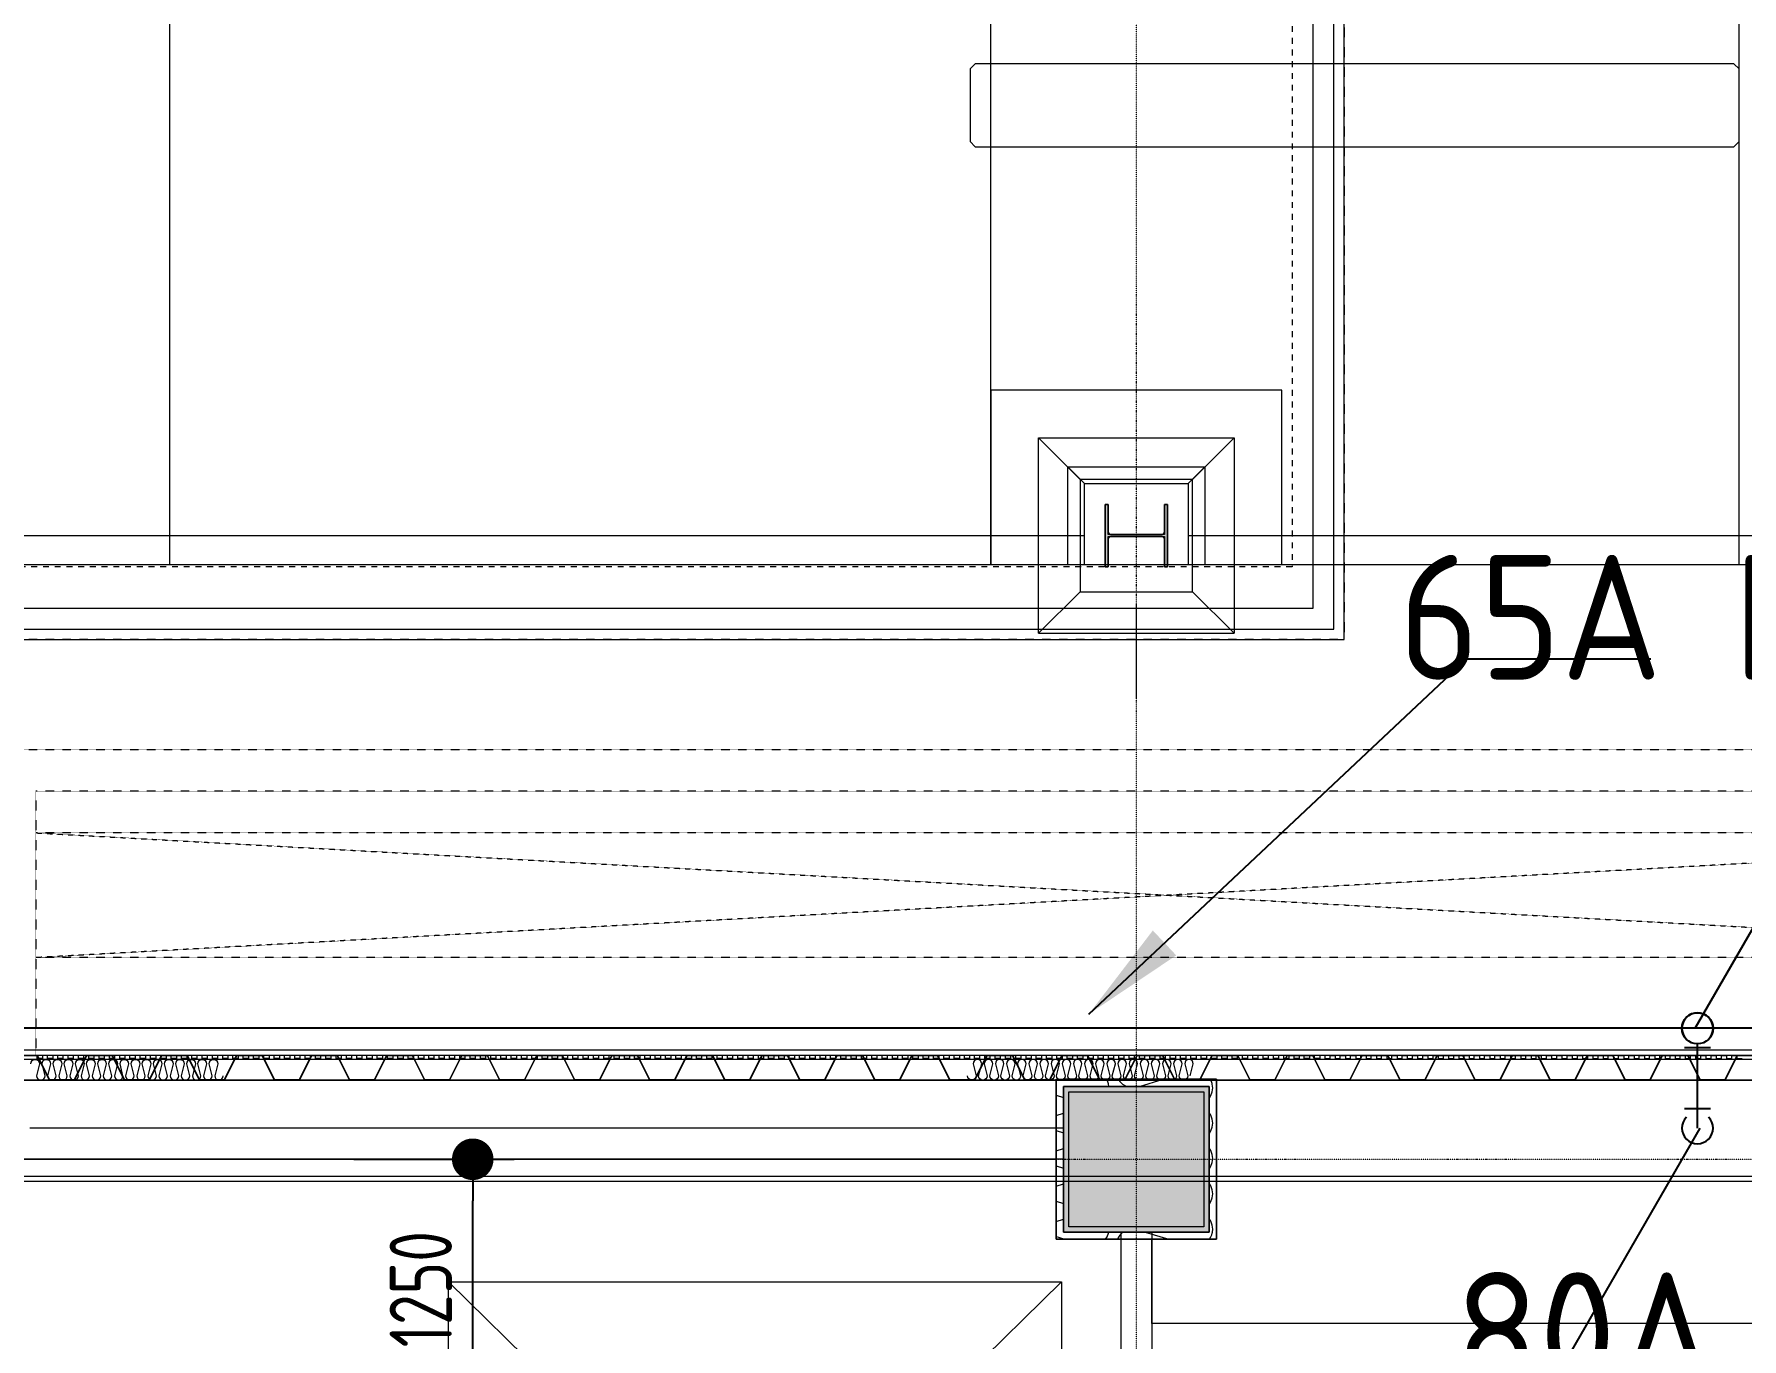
# Model space of a CAD drawing. Extents: x -32000 to 416743, y -254124 to 144214.
# Drawn here: x 247297 to 255514, y 29136 to 35412 of the extents above; entities that cross this region are included whole.
import ezdxf
from ezdxf.enums import TextEntityAlignment as Align

# ---------------------------------------------------------------- set-up
doc = ezdxf.new("R2010")
doc.units = 0
doc.header["$LTSCALE"] = 10
for name, pattern in [('H12PL4$0$JJP_三點線', [0.9, 0.3, -0.15, 0, -0.15, 0, -0.15, 0, -0.15]), ('H12PL4$0$JJP_虛線(退縮線、投影線、地下室範圍、非屬本工程、圖面分區)', [0.45, 0.3, -0.15]), ('H12PL4$0$TAI_虛線', [5.644, 2.822, -2.822]), ('XFM7P40ICA$0$H12PL4$0$DOTK1', [0.01, 0.005, -0.005]), ('XFM7P40ICA$0$H12PL4$0$JJP_三點線', [0.9, 0.3, -0.15, 0, -0.15, 0, -0.15, 0, -0.15]), ('XFM7P40ICA$0$H12PL4$0$JJP_虛線(退縮線、投影線、地下室範圍、非屬本工程、圖面分區)', [0.45, 0.3, -0.15])]:
    doc.linetypes.add(name, pattern=pattern)
for name, color, linetype in [('H12PL4$0$A-OBJE-2D', 252, 'Continuous'), ('H12PL4$0$A-WALL-EX', 252, 'Continuous'), ('H12PL4$0$A-WALL-IN', 252, 'Continuous'), ('H12PL4$0$S-COL', 252, 'Continuous'), ('H12PL4$0$S-GRID', 252, 'Continuous'), ('H12PL4$0$S-SLAB-SHOW', 252, 'Continuous'), ('X-F-L40-E-CT-LV$0$E-CBL-DIM', 250, 'Continuous'), ('X-F2-L40-FH-PIPE$0$F-SK-LINE4', 140, 'Continuous'), ('X-F2-L40-FH-PIPE$0$F-SK-TXT', 250, 'Continuous'), ('XFAC-F-IS-OSA-40-南棟$0$E-IT-DIM', 250, 'Continuous'), ('XFAC-F-IS-OSA-40-南棟$0$IC-PNL-TXT', 250, 'Continuous'), ('XFAC-F-IS-OSA-40-南棟$0$XFAC-F-IS-OSA-40-南棟$0$I-OSA-PIPE', 140, 'Continuous'), ('XFAC-F-IS-OSA-40-南棟$0$XFAC-F-ISEQ40-南棟$0$I-IA-P1A-TEXT', 250, 'Continuous'), ('XFM7P40ICA$0$H12PL4$0$A-WALL-EX', 252, 'Continuous'), ('XFM7P40ICA$0$H12PL4$0$A-WALL-IN', 252, 'Continuous'), ('XFM7P40ICA$0$H12PL4$0$Hattch', 252, 'Continuous'), ('XFM7P40ICA$0$H12PL4$0$L40_19_GW', 252, 'Continuous'), ('XFM7P40ICA$0$H12PL4$0$L40_19_MEJI', 252, 'Continuous'), ('XFM7P40ICA$0$H12PL4$0$L40_19_SIAGE1', 252, 'Continuous'), ('XFM7P40ICA$0$H12PL4$0$L40_19_SIAGE2', 252, 'Continuous'), ('XFM7P40ICA$0$H12PL4$0$L40_19_SIAGE3', 252, 'Continuous'), ('XFM7P40ICA$0$H12PL4$0$L40_19_STEEL2', 252, 'Continuous'), ('XFM7P40ICA$0$H12PL4$0$L40_19_SUGATA2', 252, 'Continuous'), ('XFM7P40ICA$0$H12PL4$0$L40_19_SUGATA3', 252, 'Continuous'), ('XFM7P40ICA$0$H12PL4$0$L40_19_SUGATAD', 252, 'Continuous'), ('XFM7P40ICA$0$H12PL4$0$L40_19_TEMP', 252, 'Continuous'), ('XFM7P40ICA$0$H12PL4$0$L40_19_設備基礎', 252, 'Continuous'), ('XFM7P40ICA$0$H12PL4$0$S-COL', 252, 'Continuous'), ('XFM7P40ICA$0$H12PL4$0$S-GRID', 252, 'Continuous'), ('XFM7P40ICA$0$U-ICA-TXT', 250, 'Continuous')]:
    doc.layers.add(name, color=color, linetype=linetype)
doc.styles.add('X-F-L40-E-CT-LV$0$aa-txt', font='isocp.shx', dxfattribs={"width": 0.8, "bigfont": 'china.shx'})
doc.styles.add('X-F2-L40-FH-PIPE$0$aa-txt', font='isocp.shx', dxfattribs={"bigfont": 'chineset.shx'})
doc.styles.add('XFAC-F-IS-OSA-40-南棟$0$aa-txt', font='isocp.shx', dxfattribs={"bigfont": 'chineset.shx'})
doc.styles.add('XFAC-F-IS-OSA-40-南棟$0$XFAC-F-IS-OSA-40-南棟$0$aa-txt', font='isocp.shx', dxfattribs={"bigfont": 'chineset.shx'})
doc.styles.add('XFM7P40ICA$0$aa-txt', font='isocp.shx', dxfattribs={"bigfont": 'chineset'})
doc.dimstyles.new('X-F-L40-E-CT-LV$0$2000-dim', dxfattribs={"dimscale": 2000, "dimtxt": 0.15, "dimasz": 0.1, "dimexe": 0.1, "dimexo": 0.1, "dimgap": 0.05, "dimtad": 1, "dimdec": 0, "dimzin": 0, "dimdsep": 46, "dimtxsty": 'X-F-L40-E-CT-LV$0$aa-txt', "dimblk": 'X-F-L40-E-CT-LV$0$_Dot', "dimcen": 2, "dimclrd": 256, "dimclre": 256, "dimclrt": 3, "dimadec": 0, "dimazin": 0, "dimtfac": 1, "dimtdec": 0, "dimtix": 1, "dimtmove": 2, "dimatfit": 3, "dimfxl": 0.1, "dimtvp": 1, "dimtolj": 1, "dimtzin": 0, "dimarcsym": 0})
doc.dimstyles.new('XFAC-F-IS-OSA-40-南棟$0$XFAC-F-IS-OSA-40-南棟$0$adim-200', dxfattribs={"dimscale": 200, "dimtxt": 0.3, "dimasz": 0.25, "dimexe": 0.1, "dimexo": 0.5, "dimgap": 0.15, "dimtad": 0, "dimdec": 4, "dimzin": 3, "dimdsep": 46, "dimtxsty": 'XFAC-F-IS-OSA-40-南棟$0$XFAC-F-IS-OSA-40-南棟$0$aa-txt', "dimcen": 2.5, "dimclrd": 256, "dimclre": 256, "dimclrt": 256, "dimadec": 0, "dimazin": 0, "dimtfac": 1, "dimtdec": 0, "dimtmove": 0, "dimatfit": 3, "dimfxl": 1, "dimtolj": 1, "dimtzin": 0, "dimarcsym": 0})

# ---------------------------------------------------------------- blocks, each defined once
blk = doc.blocks.new('H12PL4')
at = {"layer": 'H12PL4$0$A-OBJE-2D', "lineweight": 0}
for p, q in [((249290, 26525), (252240, 29410)), ((249290, 29410), (252240, 26525)), ((249290, 26525), (249290, 29410)), ((249290, 29410), (252240, 29410)), ((252240, 29410), (252240, 26525))]:
    blk.add_line(p, q, dxfattribs=at)
at = {"layer": 'H12PL4$0$A-WALL-EX', "lineweight": 0, "flags": 128}
for points in [[(258735, 30500), (247050, 30500)], [(247050, 30380), (258735, 30380)]]:
    blk.add_lwpolyline(points, dxfattribs=at)
at = {"layer": 'H12PL4$0$A-WALL-EX', "linetype": 'H12PL4$0$JJP_虛線(退縮線、投影線、地下室範圍、非屬本工程、圖面分區)', "lineweight": 0, "flags": 128}
for points in [[(263319.5, 30380), (243220, 30380)], [(243680.5, 29919.5), (263319.5, 29919.5)]]:
    blk.add_lwpolyline(points, dxfattribs=at)
at = {"layer": 'H12PL4$0$A-WALL-IN', "lineweight": 0}
blk.add_line((252525, 29615), (252675, 29615), dxfattribs=at)
blk.add_line((252525, 29615), (252675, 29615), dxfattribs=at)
at = {"layer": 'H12PL4$0$A-WALL-IN', "lineweight": 0, "flags": 128}
for points in [[(252215, 30385), (252250, 30385)], [(252215, 30385), (252215, 29615)], [(252950, 30385), (252250, 30385)], [(252985, 30385), (252950, 30385)], [(252985, 29650), (252985, 30385)], [(252215, 30150), (247275, 30150)], [(252215, 30150), (252215, 30000)], [(247125, 30000), (252215, 30000)], [(252215, 29615), (252250, 29615)], [(252250, 29615), (252525, 29615)], [(252525, 29615), (252525, 26300)], [(252675, 29210), (252675, 29615)], [(252675, 29615), (252985, 29615)], [(252985, 29615), (252985, 29650)], [(258425, 29210), (252675, 29210)]]:
    blk.add_lwpolyline(points, dxfattribs=at)
at = {"layer": 'H12PL4$0$S-COL', "lineweight": 0, "flags": 128}
for points in [[(252130, 32530), (252130, 33470)], [(252330, 33270), (252130, 33470)], [(252130, 33470), (253070, 33470)], [(253070, 33470), (252870, 33270)], [(253070, 33470), (253070, 32530)], [(252330, 33270), (252330, 32730)], [(252870, 33270), (252330, 33270)], [(252870, 32730), (252870, 33270)], [(252330, 32730), (252130, 32530)], [(252330, 32730), (252870, 32730)], [(253070, 32530), (252870, 32730)], [(252130, 32530), (253070, 32530)]]:
    blk.add_lwpolyline(points, dxfattribs=at)
for points in [[(252450, 33150), (252450, 32850), (252465, 32850), (252465, 32995), (252735, 32995), (252735, 32850), (252750, 32850), (252750, 33150), (252735, 33150), (252735, 33005), (252465, 33005), (252465, 33150)], [(252250, 29650), (252950, 29650), (252950, 30350), (252250, 30350)]]:
    blk.add_lwpolyline(points, close=True, dxfattribs=at)
at = {"layer": 'H12PL4$0$S-GRID', "linetype": 'H12PL4$0$JJP_三點線', "lineweight": 0}
for p, q in [((252600, 128250), (252600, -28000)), ((-29000, 30000), (289600, 30000))]:
    blk.add_line(p, q, dxfattribs=at)
at = {"layer": 'H12PL4$0$S-SLAB-SHOW', "linetype": 'H12PL4$0$TAI_虛線', "lineweight": 0, "flags": 128}
for points in [[(253350, 87149.7), (253350, 32850)], [(253350, 32850), (244371, 32850)], [(243219.5, 30380), (263780, 30380)]]:
    blk.add_lwpolyline(points, dxfattribs=at)
at = {"layer": 'H12PL4$0$S-SLAB-SHOW', "lineweight": 0, "flags": 128}
blk.add_lwpolyline([(260500, 30500), (244300, 30500)], dxfattribs=at)
blk = doc.blocks.new('X-F-L40-E-CT-LV$0$_Dot')
at = {"color": 0, "linetype": 'ByBlock', "lineweight": -2}
blk.add_line((-0.5, 0), (-1, 0), dxfattribs=at)
at = {"color": 0, "linetype": 'ByBlock', "const_width": 0.5}
blk.add_lwpolyline([(-0.25, 0, 1), (0.25, 0, 1)], format="xyb", close=True, dxfattribs=at)
blk = doc.blocks.new('*D1057')
at = {"layer": 'DEFPOINTS', "color": 0, "transparency": 16777216}
for p in [(248635, 30000), (249406.9, 30000), (248635, 28750)]:
    blk.add_point(p, dxfattribs=at)
at = {"layer": 'X-F-L40-E-CT-LV$0$E-CBL-DIM', "lineweight": -2, "transparency": 16777216}
for p, q in [((248835, 30000), (249606.9, 30000)), ((249406.9, 28950), (249406.9, 29800)), ((248835, 28750), (249606.9, 28750))]:
    blk.add_line(p, q, dxfattribs=at)
at = {"layer": 'X-F-L40-E-CT-LV$0$E-CBL-DIM', "lineweight": -2, "transparency": 16777216, "xscale": 200, "yscale": 200, "zscale": 200}
for p, rotation in [((249406.9, 30000), 90), ((249406.9, 28750), 270)]:
    blk.add_blockref('X-F-L40-E-CT-LV$0$_Dot', p, dxfattribs=dict(at, rotation=rotation))
at = {"layer": 'X-F-L40-E-CT-LV$0$E-CBL-DIM', "transparency": 16777216, "insert": (249156.9, 29375), "char_height": 300, "attachment_point": 5, "rotation": 90, "style": 'X-F-L40-E-CT-LV$0$aa-txt'}
blk.add_mtext('\\A1;1250', dxfattribs=at)
blk = doc.blocks.new('X-F2-L40-FH-PIPE$0$A$C2BF84FDE')
blk.add_line((12.5, -18.7), (-12.5, -18.7))
blk.add_arc((0, 0), 15, 315, 225)
blk = doc.blocks.new('X-F2-L40-FH-PIPE$0$SG1')
for p, q in [((84.47, 148.01), (67.49, 128.99)), ((84.47, 148.01), (76.11, 123.92)), ((-1.08, 0), (71.8, 126.46)), ((76.11, 123.92), (67.49, 128.99))]:
    blk.add_line(p, q)
blk.add_solid([(84.47, 148.01), (67.49, 128.99), (76.11, 123.92)])
blk = doc.blocks.new('X-F2-L40-FH-PIPE')
at = {"layer": 'X-F2-L40-FH-PIPE$0$F-SK-LINE4'}
blk.add_line((255300, 30150), (255300, 30555), dxfattribs=at)
blk.add_circle((255300, 30630), 75, dxfattribs=at)
at = {"layer": 'X-F2-L40-FH-PIPE$0$F-SK-LINE4', "xscale": 5.000000000013705, "yscale": 5.000000000013705, "zscale": 5.000000000013705}
blk.add_blockref('X-F2-L40-FH-PIPE$0$A$C2BF84FDE', (255300, 30630), dxfattribs=at)
at = {"layer": 'X-F2-L40-FH-PIPE$0$F-SK-LINE4', "xscale": 5.000000000013705, "yscale": 5.000000000013705, "zscale": 5.000000000013705, "rotation": 180}
blk.add_blockref('X-F2-L40-FH-PIPE$0$A$C2BF84FDE', (255300, 30150), dxfattribs=at)
at = {"layer": 'X-F2-L40-FH-PIPE$0$F-SK-TXT', "xscale": 10, "yscale": 10, "zscale": 10}
blk.add_blockref('X-F2-L40-FH-PIPE$0$SG1', (255300, 30630), dxfattribs=at)
at = {"layer": 'X-F2-L40-FH-PIPE$0$F-SK-TXT', "xscale": 10, "yscale": 10, "zscale": 10, "rotation": 180}
blk.add_blockref('X-F2-L40-FH-PIPE$0$SG1', (255300, 30150), dxfattribs=at)
at = {"layer": 'X-F2-L40-FH-PIPE$0$F-SK-TXT', "style": 'X-F2-L40-FH-PIPE$0$aa-txt'}
for s, p in [('100A SP', (256444.7, 32672.6)), ('UP TO LEVEL R1', (256444.7, 32110.1))]:
    blk.add_text(s, height=375, dxfattribs=at).set_placement(p, align=Align.MIDDLE_LEFT)
for s, p in [('100A SP', (254155.3, 28669.9)), ('DN TO LEVEL 30', (254155.3, 28107.4))]:
    blk.add_text(s, height=375, dxfattribs=at).set_placement(p, align=Align.MIDDLE_RIGHT)
blk = doc.blocks.new('XFM7P40ICA$0$H12PL4')
at = {"layer": 'XFM7P40ICA$0$H12PL4$0$Hattch', "linetype": 'Continuous', "lineweight": 0}
for points in [[(252450, 33150), (252450, 32850), (252465, 32850), (252465, 32995), (252735, 32995), (252735, 32850), (252750, 32850), (252750, 33150), (252735, 33150), (252735, 33005), (252465, 33005), (252465, 33150)], [(252250, 29650), (252950, 29650), (252950, 30350), (252250, 30350)]]:
    blk.add_hatch(color=256, dxfattribs=at).paths.add_polyline_path(points)
at = {"layer": 'XFM7P40ICA$0$H12PL4$0$A-WALL-EX', "linetype": 'XFM7P40ICA$0$H12PL4$0$JJP_虛線(退縮線、投影線、地下室範圍、非屬本工程、圖面分區)', "lineweight": 0}
for p, q in [((253550, 32650), (253550, 87350)), ((253550, 32550), (253550, 32650)), ((244350, 32550), (253450, 32550)), ((253450, 32550), (253550, 32550))]:
    blk.add_line(p, q, dxfattribs=at)
at = {"layer": 'XFM7P40ICA$0$H12PL4$0$A-WALL-EX', "linetype": 'XFM7P40ICA$0$H12PL4$0$JJP_虛線(退縮線、投影線、地下室範圍、非屬本工程、圖面分區)', "lineweight": 0, "flags": 128}
for points in [[(253600, 32550), (253600, 87500)], [(253450, 87350), (253450, 32650)], [(253450, 32650), (244350, 32650)], [(253600, 32500), (253600, 32550)], [(244300, 32500), (253600, 32500)], [(263295, 30525), (243075, 30525)], [(263319.5, 30380), (243220, 30380)], [(243680.5, 29919.5), (263319.5, 29919.5)], [(243705, 29895), (263295, 29895)]]:
    blk.add_lwpolyline(points, dxfattribs=at)
at = {"layer": 'XFM7P40ICA$0$H12PL4$0$A-WALL-EX', "lineweight": 0, "flags": 128}
for points in [[(261965, 30500), (243300, 30500)], [(260500, 30500), (244300, 30500)], [(243300, 30380), (261965, 30380)], [(252215, 30150), (247275, 30150)], [(252215, 30150), (252215, 30000)], [(247125, 30000), (252215, 30000)], [(252675, 29615), (252525, 29615)], [(252525, 29615), (252525, 26300)], [(252675, 29210), (252675, 29615)], [(258425, 29210), (252675, 29210)]]:
    blk.add_lwpolyline(points, dxfattribs=at)
at = {"layer": 'XFM7P40ICA$0$H12PL4$0$A-WALL-IN', "lineweight": 0, "flags": 128}
for points in [[(252215, 30385), (252250, 30385)], [(252215, 30385), (252215, 29615)], [(252950, 30385), (252250, 30385)], [(252985, 30385), (252950, 30385)], [(252985, 29650), (252985, 30385)], [(252215, 29615), (252250, 29615)], [(252250, 29615), (252985, 29615)], [(252985, 29615), (252985, 29650)]]:
    blk.add_lwpolyline(points, dxfattribs=at)
at = {"layer": 'XFM7P40ICA$0$H12PL4$0$Hattch', "lineweight": 0}
for p, q in [((247187.5, 30500), (247311.2, 30500)), ((247310.2, 30498.3), (247188.5, 30498.3)), ((247370.4, 30380), (247311.2, 30498.3)), ((247371.4, 30381.7), (247312.3, 30500)), ((247489.4, 30381.7), (247548.5, 30500)), ((247490.4, 30380), (247549.6, 30498.3)), ((247548.5, 30500), (247672.3, 30500)), ((247671.2, 30498.3), (247549.6, 30498.3)), ((247731.4, 30380), (247672.3, 30498.3)), ((247732.5, 30381.7), (247673.3, 30500)), ((247850.4, 30381.7), (247909.6, 30500)), ((247851.4, 30380), (247910.6, 30498.3)), ((247909.6, 30500), (248033.3, 30500)), ((248032.3, 30498.3), (247910.6, 30498.3)), ((248092.5, 30380), (248033.3, 30498.3)), ((248093.5, 30381.7), (248034.3, 30500)), ((248211.4, 30381.7), (248270.6, 30500)), ((248212.5, 30380), (248271.6, 30498.3)), ((248270.6, 30500), (248394.3, 30500)), ((248393.3, 30498.3), (248271.6, 30498.3)), ((248453.5, 30380), (248394.3, 30498.3)), ((248454.5, 30381.7), (248395.4, 30500)), ((248572.5, 30381.7), (248631.6, 30500)), ((248573.5, 30380), (248632.7, 30498.3)), ((248631.6, 30500), (248755.4, 30500)), ((248754.3, 30498.3), (248632.7, 30498.3)), ((248814.5, 30380), (248755.4, 30498.3)), ((248815.6, 30381.7), (248756.4, 30500)), ((248933.5, 30381.7), (248992.7, 30500)), ((248934.5, 30380), (248993.7, 30498.3)), ((248992.7, 30500), (249116.4, 30500)), ((249115.4, 30498.3), (248993.7, 30498.3)), ((249175.6, 30380), (249116.4, 30498.3)), ((249176.6, 30381.7), (249117.5, 30500)), ((249294.5, 30381.7), (249353.7, 30500)), ((249295.6, 30380), (249354.7, 30498.3)), ((249353.7, 30500), (249477.5, 30500)), ((249476.4, 30498.3), (249354.7, 30498.3)), ((249536.6, 30380), (249477.5, 30498.3)), ((249537.7, 30381.7), (249478.5, 30500)), ((249655.6, 30381.7), (249714.7, 30500)), ((249656.6, 30380), (249715.8, 30498.3)), ((249714.7, 30500), (249838.5, 30500)), ((249837.5, 30498.3), (249715.8, 30498.3)), ((249897.7, 30380), (249838.5, 30498.3)), ((249898.7, 30381.7), (249839.5, 30500)), ((250016.6, 30381.7), (250075.8, 30500)), ((250017.7, 30380), (250076.8, 30498.3)), ((250075.8, 30500), (250199.5, 30500)), ((250198.5, 30498.3), (250076.8, 30498.3)), ((250258.7, 30380), (250199.5, 30498.3)), ((250259.7, 30381.7), (250200.6, 30500)), ((250377.7, 30381.7), (250436.8, 30500)), ((250378.7, 30380), (250437.9, 30498.3)), ((250436.8, 30500), (250560.6, 30500)), ((250559.5, 30498.3), (250437.9, 30498.3)), ((250619.7, 30380), (250560.6, 30498.3)), ((250620.8, 30381.7), (250561.6, 30500)), ((250738.7, 30381.7), (250797.9, 30500)), ((250739.7, 30380), (250798.9, 30498.3)), ((250797.9, 30500), (250921.6, 30500)), ((250920.6, 30498.3), (250798.9, 30498.3)), ((250980.8, 30380), (250921.6, 30498.3)), ((250981.8, 30381.7), (250922.7, 30500)), ((251099.7, 30381.7), (251158.9, 30500)), ((251100.8, 30380), (251159.9, 30498.3)), ((251158.9, 30500), (251282.7, 30500)), ((251281.6, 30498.3), (251159.9, 30498.3)), ((251341.8, 30380), (251282.7, 30498.3)), ((251342.9, 30381.7), (251283.7, 30500)), ((251460.8, 30381.7), (251519.9, 30500)), ((251461.8, 30380), (251521, 30498.3)), ((251519.9, 30500), (251643.7, 30500)), ((251642.7, 30498.3), (251521, 30498.3)), ((251702.9, 30380), (251643.7, 30498.3)), ((251703.9, 30381.7), (251644.7, 30500)), ((251821.8, 30381.7), (251881, 30500)), ((251822.9, 30380), (251882, 30498.3)), ((251881, 30500), (252004.7, 30500)), ((252003.7, 30498.3), (251882, 30498.3)), ((252063.9, 30380), (252004.7, 30498.3)), ((252064.9, 30381.7), (252005.8, 30500)), ((252182.9, 30381.7), (252242, 30500)), ((252183.9, 30380), (252243.1, 30498.3)), ((252242, 30500), (252365.8, 30500)), ((252364.7, 30498.3), (252243.1, 30498.3)), ((252424.9, 30380), (252365.8, 30498.3)), ((252426, 30381.7), (252366.8, 30500)), ((252543.9, 30381.7), (252603.1, 30500)), ((252544.9, 30380), (252604.1, 30498.3)), ((252603.1, 30500), (252726.8, 30500)), ((252725.8, 30498.3), (252604.1, 30498.3)), ((252786, 30380), (252726.8, 30498.3)), ((252787, 30381.7), (252727.8, 30500)), ((252904.9, 30381.7), (252964.1, 30500)), ((252906, 30380), (252965.1, 30498.3)), ((252964.1, 30500), (253087.8, 30500)), ((253086.8, 30498.3), (252965.1, 30498.3)), ((253147, 30380), (253087.8, 30498.3)), ((253148, 30381.7), (253088.9, 30500)), ((253266, 30381.7), (253325.1, 30500)), ((253267, 30380), (253326.2, 30498.3)), ((253325.1, 30500), (253448.9, 30500)), ((253447.8, 30498.3), (253326.2, 30498.3)), ((253508, 30380), (253448.9, 30498.3)), ((253509.1, 30381.7), (253449.9, 30500)), ((253627, 30381.7), (253686.2, 30500)), ((253628, 30380), (253687.2, 30498.3)), ((253686.2, 30500), (253809.9, 30500)), ((253808.9, 30498.3), (253687.2, 30498.3)), ((253869.1, 30380), (253809.9, 30498.3)), ((253870.1, 30381.7), (253811, 30500)), ((253988, 30381.7), (254047.2, 30500)), ((253989.1, 30380), (254048.2, 30498.3)), ((254047.2, 30500), (254171, 30500)), ((254169.9, 30498.3), (254048.2, 30498.3)), ((254230.1, 30380), (254171, 30498.3)), ((254231.2, 30381.7), (254172, 30500)), ((254349.1, 30381.7), (254408.2, 30500)), ((254350.1, 30380), (254409.3, 30498.3)), ((254408.2, 30500), (254532, 30500)), ((254531, 30498.3), (254409.3, 30498.3)), ((254591.2, 30380), (254532, 30498.3)), ((254592.2, 30381.7), (254533, 30500)), ((254710.1, 30381.7), (254769.3, 30500)), ((254711.2, 30380), (254770.3, 30498.3)), ((254769.3, 30500), (254893, 30500)), ((254892, 30498.3), (254770.3, 30498.3)), ((254952.2, 30380), (254893, 30498.3)), ((254953.2, 30381.7), (254894.1, 30500)), ((255071.2, 30381.7), (255130.3, 30500)), ((255072.2, 30380), (255131.4, 30498.3)), ((255130.3, 30500), (255254.1, 30500)), ((255253, 30498.3), (255131.4, 30498.3)), ((255313.2, 30380), (255254.1, 30498.3)), ((255314.3, 30381.7), (255255.1, 30500)), ((255432.2, 30381.7), (255491.4, 30500)), ((255433.2, 30380), (255492.4, 30498.3)), ((255491.4, 30500), (255615.1, 30500)), ((255614.1, 30498.3), (255492.4, 30498.3)), ((247490.4, 30380), (247370.4, 30380)), ((247489.4, 30381.7), (247371.4, 30381.7)), ((247851.4, 30380), (247731.4, 30380)), ((247850.4, 30381.7), (247732.5, 30381.7)), ((248212.5, 30380), (248092.5, 30380)), ((248211.4, 30381.7), (248093.5, 30381.7)), ((248573.5, 30380), (248453.5, 30380)), ((248572.5, 30381.7), (248454.5, 30381.7)), ((248934.5, 30380), (248814.5, 30380)), ((248933.5, 30381.7), (248815.6, 30381.7)), ((249295.6, 30380), (249175.6, 30380)), ((249294.5, 30381.7), (249176.6, 30381.7)), ((249656.6, 30380), (249536.6, 30380)), ((249655.6, 30381.7), (249537.7, 30381.7)), ((250017.7, 30380), (249897.7, 30380)), ((250016.6, 30381.7), (249898.7, 30381.7)), ((250378.7, 30380), (250258.7, 30380)), ((250377.7, 30381.7), (250259.7, 30381.7)), ((250739.7, 30380), (250619.7, 30380)), ((250738.7, 30381.7), (250620.8, 30381.7)), ((251100.8, 30380), (250980.8, 30380)), ((251099.7, 30381.7), (250981.8, 30381.7)), ((251461.8, 30380), (251341.8, 30380)), ((251460.8, 30381.7), (251342.9, 30381.7)), ((251822.9, 30380), (251702.9, 30380)), ((251821.8, 30381.7), (251703.9, 30381.7)), ((252183.9, 30380), (252063.9, 30380)), ((252182.9, 30381.7), (252064.9, 30381.7)), ((252215, 30380.5), (252218.4, 30381.6)), ((252218.4, 30381.6), (252229.6, 30385)), ((252544.9, 30380), (252424.9, 30380)), ((252543.9, 30381.7), (252426, 30381.7)), ((252459, 30382.2), (252457.1, 30385)), ((252465.7, 30363.7), (252459, 30382.2)), ((252467.3, 30350), (252465.7, 30363.7)), ((252512.7, 30385), (252519.9, 30374.2)), ((252519.9, 30374.2), (252534.2, 30360.7)), ((252534.2, 30360.7), (252551.2, 30351)), ((252551.2, 30351), (252554.6, 30350)), ((252615.6, 30350), (252729.6, 30385)), ((252906, 30380), (252786, 30380)), ((252904.9, 30381.7), (252787, 30381.7)), ((252959, 30382.2), (252957.1, 30385)), ((252965.2, 30365.2), (252959, 30382.2)), ((252959, 30306.3), (252965.7, 30324.7)), ((252965.7, 30363.7), (252965.2, 30365.2)), ((252967.3, 30350), (252965.7, 30363.7)), ((252965.7, 30324.7), (252968, 30344.2)), ((252968, 30344.2), (252967.3, 30350)), ((253267, 30380), (253147, 30380)), ((253266, 30381.7), (253148, 30381.7)), ((253628, 30380), (253508, 30380)), ((253627, 30381.7), (253509.1, 30381.7)), ((253989.1, 30380), (253869.1, 30380)), ((253988, 30381.7), (253870.1, 30381.7)), ((254350.1, 30380), (254230.1, 30380)), ((254349.1, 30381.7), (254231.2, 30381.7)), ((254711.2, 30380), (254591.2, 30380)), ((254710.1, 30381.7), (254592.2, 30381.7)), ((255072.2, 30380), (254952.2, 30380)), ((255071.2, 30381.7), (254953.2, 30381.7)), ((255433.2, 30380), (255313.2, 30380)), ((255432.2, 30381.7), (255314.3, 30381.7)), ((252215, 30308), (252250, 30297.2)), ((252950, 30292.7), (252959, 30306.3)), ((252215, 30210.5), (252250, 30221.3)), ((252959, 30212.2), (252950, 30225.8)), ((252965.7, 30193.7), (252959, 30212.2)), ((252968, 30174.2), (252965.7, 30193.7)), ((252965.7, 30154.7), (252968, 30174.2)), ((252215, 30138), (252250, 30127.2)), ((252950, 30122.7), (252959, 30136.3)), ((252959, 30136.3), (252965.7, 30154.7)), ((252215, 30040.5), (252250, 30051.3)), ((252959, 30042.2), (252950, 30055.8)), ((252965.7, 30023.7), (252959, 30042.2)), ((252968, 30004.2), (252965.7, 30023.7)), ((252965.7, 29984.7), (252968, 30004.2)), ((252215, 29968), (252250, 29957.2)), ((252950, 29952.7), (252959, 29966.3)), ((252959, 29966.3), (252965.7, 29984.7)), ((252215, 29870.5), (252250, 29881.3)), ((252959, 29872.2), (252950, 29885.8)), ((252965.7, 29853.7), (252959, 29872.2)), ((252968, 29834.2), (252965.7, 29853.7)), ((252965.7, 29814.7), (252968, 29834.2)), ((252215, 29798), (252250, 29787.2)), ((252950, 29782.7), (252959, 29796.3)), ((252959, 29796.3), (252965.7, 29814.7)), ((252215, 29700.5), (252250, 29711.3)), ((252959, 29702.2), (252950, 29715.8)), ((252965.7, 29683.7), (252959, 29702.2)), ((252968, 29664.2), (252965.7, 29683.7)), ((252966.3, 29650), (252968, 29664.2)), ((252215, 29628), (252224.9, 29624.9)), ((252224.9, 29624.9), (252250, 29617.2)), ((252250, 29617.2), (252257.2, 29615)), ((252451.5, 29615), (252459, 29626.3)), ((252459, 29626.3), (252465.7, 29644.7)), ((252465.7, 29644.7), (252466.3, 29650)), ((252509, 29617.9), (252508, 29615)), ((252519.9, 29634.3), (252509, 29617.9)), ((252534.2, 29647.8), (252519.9, 29634.3)), ((252538.1, 29650), (252534.2, 29647.8)), ((252643.2, 29650), (252757.2, 29615)), ((252951.5, 29615), (252959, 29626.3)), ((252959, 29626.3), (252962.9, 29637.1)), ((252962.9, 29637.1), (252965.7, 29644.7)), ((252965.7, 29644.7), (252966.3, 29650))]:
    blk.add_line(p, q, dxfattribs=at)
at = {"layer": 'XFM7P40ICA$0$H12PL4$0$L40_19_GW', "lineweight": 0, "flags": 128}
for points in [[(247280.8, 30459.9, -1), (247322, 30459.9), (247307.6, 30401.1, 1), (247348.8, 30401.1), (247334.4, 30459.9, -1), (247375.6, 30459.9), (247361.2, 30401.1, 1), (247402.4, 30401.1), (247388, 30459.9, -1), (247429.2, 30459.9), (247414.8, 30401.1, 1), (247456, 30401.1), (247441.6, 30459.9, -1), (247482.8, 30459.9), (247468.4, 30401.1, 1), (247509.6, 30401.1), (247495.2, 30459.9, -1), (247536.4, 30459.9), (247522, 30401.1, 1), (247563.2, 30401.1), (247548.8, 30459.9, -1), (247590, 30459.9), (247575.6, 30401.1, 1), (247616.8, 30401.1), (247602.4, 30459.9, -1), (247643.6, 30459.9), (247629.2, 30401.1, 1), (247670.4, 30401.1), (247656, 30459.9, -1), (247697.2, 30459.9), (247682.8, 30401.1, 1), (247724, 30401.1), (247709.6, 30459.9, -1), (247750.8, 30459.9), (247736.4, 30401.1, 1), (247777.6, 30401.1), (247763.2, 30459.9, -1), (247804.4, 30459.9), (247790, 30401.1, 1), (247831.2, 30401.1), (247816.8, 30459.9, -1), (247858, 30459.9), (247843.6, 30401.1, 1), (247884.8, 30401.1), (247870.4, 30459.9, -1), (247911.6, 30459.9), (247897.2, 30401.1, 1), (247938.4, 30401.1), (247924, 30459.9, -1), (247965.2, 30459.9), (247950.8, 30401.1, 1), (247992, 30401.1), (247977.6, 30459.9, -1), (248018.8, 30459.9), (248004.4, 30401.1, 1), (248045.6, 30401.1), (248031.2, 30459.9, -1), (248072.4, 30459.9), (248058, 30401.1, 1), (248099.2, 30401.1), (248084.8, 30459.9, -1), (248126, 30459.9), (248111.6, 30401.1, 1), (248152.8, 30401.1), (248138.4, 30459.9, -1), (248179.6, 30459.9), (248165.2, 30401.1, 1), (248206.4, 30401.1)], [(252859.7, 30401.1), (252874.2, 30459.9, 1), (252832.9, 30459.9), (252847.4, 30401.1, -1), (252806.1, 30401.1), (252820.6, 30459.9, 1), (252779.3, 30459.9), (252793.8, 30401.1, -1), (252752.5, 30401.1), (252767, 30459.9, 1), (252725.7, 30459.9), (252740.2, 30401.1, -1), (252698.9, 30401.1), (252713.4, 30459.9, 1), (252672.1, 30459.9), (252686.6, 30401.1, -1), (252645.3, 30401.1), (252659.8, 30459.9, 1), (252618.5, 30459.9), (252633, 30401.1, -1), (252591.7, 30401.1), (252606.2, 30459.9, 1), (252564.9, 30459.9), (252579.4, 30401.1, -1), (252538.1, 30401.1), (252552.6, 30459.9, 1), (252511.3, 30459.9), (252525.8, 30401.1, -1), (252484.5, 30401.1), (252499, 30459.9, 1), (252457.7, 30459.9), (252472.2, 30401.1, -1), (252430.9, 30401.1), (252445.4, 30459.9, 1), (252404.1, 30459.9), (252418.6, 30401.1, -1), (252377.3, 30401.1), (252391.8, 30459.9, 1), (252350.5, 30459.9), (252365, 30401.1, -1), (252323.7, 30401.1), (252338.2, 30459.9, 1), (252296.9, 30459.9), (252311.4, 30401.1, -1), (252270.1, 30401.1), (252284.6, 30459.9, 1), (252243.3, 30459.9), (252257.8, 30401.1, -1), (252216.5, 30401.1), (252231, 30459.9, 1), (252189.7, 30459.9), (252204.2, 30401.1, -1), (252162.9, 30401.1), (252177.4, 30459.9, 1), (252136.1, 30459.9), (252150.6, 30401.1, -1), (252109.3, 30401.1), (252123.8, 30459.9, 1), (252082.5, 30459.9), (252097, 30401.1, -1), (252055.7, 30401.1), (252070.2, 30459.9, 1), (252028.9, 30459.9), (252043.4, 30401.1, -1), (252002.1, 30401.1), (252016.6, 30459.9, 1), (251975.3, 30459.9), (251989.8, 30401.1, -1), (251948.5, 30401.1), (251963, 30459.9, 1), (251921.7, 30459.9), (251936.2, 30401.1, -1), (251894.9, 30401.1), (251909.4, 30459.9, 1), (251868.1, 30459.9), (251882.6, 30401.1, -1), (251841.3, 30401.1), (251855.8, 30459.9, 1), (251814.5, 30459.9), (251829, 30401.1, -1), (251787.7, 30401.1)]]:
    blk.add_lwpolyline(points, format="xyb", dxfattribs=at)
at = {"layer": 'XFM7P40ICA$0$H12PL4$0$L40_19_MEJI', "lineweight": 0}
for p, q in [((251900, 32860), (251900, 90200)), ((255500, 32860), (255500, 89775)), ((247950, 32860), (247950, 39500)), ((245350, 33000), (252350, 33000)), ((252850, 33000), (260350, 33000))]:
    blk.add_line(p, q, dxfattribs=at)
at = {"layer": 'XFM7P40ICA$0$H12PL4$0$L40_19_MEJI', "lineweight": 0, "flags": 128}
blk.add_lwpolyline([(253300, 32860), (253300, 33700), (251900, 33700), (251900, 32860)], dxfattribs=at)
at = {"layer": 'XFM7P40ICA$0$H12PL4$0$L40_19_SIAGE1', "lineweight": 0}
for p, q in [((252250, 30000), (247125, 30000)), ((252525, 29650), (252525, 26300)), ((252675, 29650), (252675, 29210)), ((257060, 29210), (252675, 29210))]:
    blk.add_line(p, q, dxfattribs=at)
at = {"layer": 'XFM7P40ICA$0$H12PL4$0$L40_19_SIAGE2', "lineweight": 0, "flags": 128}
for points in [[(253507.2, 30500), (253482.8, 30500), (253482.8, 30485.5), (253458, 30485.5), (253458, 30500), (253433.2, 30500), (253433.2, 30485.5), (253408.4, 30485.5), (253408.4, 30500), (253383.6, 30500), (253383.6, 30485.5), (253358.8, 30485.5), (253358.8, 30500), (253334, 30500), (253334, 30485.5), (253309.2, 30485.5), (253309.2, 30500), (253284.4, 30500), (253284.4, 30485.5), (253259.6, 30485.5), (253259.6, 30500), (253234.8, 30500), (253234.8, 30485.5), (253210, 30485.5), (253210, 30500), (253185.2, 30500), (253185.2, 30485.5), (253160.4, 30485.5), (253160.4, 30500), (253135.6, 30500), (253135.6, 30485.5), (253110.8, 30485.5), (253110.8, 30500), (253086, 30500), (253086, 30485.5), (253061.2, 30485.5), (253061.2, 30500), (253036.4, 30500), (253036.4, 30485.5), (253011.6, 30485.5), (253011.6, 30500), (252986.8, 30500), (252986.8, 30485.5), (252962, 30485.5), (252962, 30500), (252937.2, 30500), (252937.2, 30485.5), (252912.4, 30485.5), (252912.4, 30500), (252887.6, 30500), (252887.6, 30485.5), (252862.8, 30485.5), (252862.8, 30500), (252838, 30500), (252838, 30485.5), (252813.2, 30485.5), (252813.2, 30500), (252788.4, 30500), (252788.4, 30485.5), (252763.6, 30485.5), (252763.6, 30500), (252738.8, 30500), (252738.8, 30485.5), (252714, 30485.5), (252714, 30500), (252689.2, 30500), (252689.2, 30485.5), (252664.4, 30485.5), (252664.4, 30500), (252639.6, 30500), (252639.6, 30485.5), (252614.8, 30485.5), (252614.8, 30500), (252590, 30500), (252590, 30485.5), (252565.2, 30485.5), (252565.2, 30500), (252540.4, 30500), (252540.4, 30485.5), (252515.6, 30485.5), (252515.6, 30500), (252490.8, 30500), (252490.8, 30485.5), (252466, 30485.5), (252466, 30500), (252441.2, 30500), (252441.2, 30485.5), (252416.4, 30485.5), (252416.4, 30500), (252391.6, 30500), (252391.6, 30485.5), (252366.8, 30485.5), (252366.8, 30500), (252342, 30500), (252342, 30485.5), (252317.2, 30485.5), (252317.2, 30500), (252292.4, 30500), (252292.4, 30485.5), (252267.6, 30485.5), (252267.6, 30500), (252242.8, 30500), (252242.8, 30485.5), (252218, 30485.5), (252218, 30500), (252193.2, 30500), (252193.2, 30485.5), (252168.4, 30485.5), (252168.4, 30500), (252143.6, 30500), (252143.6, 30485.5), (252118.8, 30485.5), (252118.8, 30500), (252094, 30500), (252094, 30485.5), (252069.2, 30485.5), (252069.2, 30500), (252044.4, 30500), (252044.4, 30485.5), (252019.6, 30485.5), (252019.6, 30500), (251994.8, 30500), (251994.8, 30485.5), (251970, 30485.5), (251970, 30500), (251945.2, 30500), (251945.2, 30485.5), (251920.4, 30485.5), (251920.4, 30500), (251895.6, 30500), (251895.6, 30485.5), (251870.8, 30485.5), (251870.8, 30500), (251846, 30500), (251846, 30485.5), (251821.2, 30485.5), (251821.2, 30500), (251798, 30500), (251798, 30485.5), (251773.2, 30485.5), (251773.2, 30500), (251748.4, 30500), (251748.4, 30485.5), (251723.6, 30485.5), (251723.6, 30500), (251698.8, 30500), (251698.8, 30485.5), (251674, 30485.5), (251674, 30500), (251649.2, 30500), (251649.2, 30485.5), (251624.4, 30485.5), (251624.4, 30500), (251599.6, 30500), (251599.6, 30485.5), (251574.8, 30485.5), (251574.8, 30500), (251550, 30500), (251550, 30485.5), (251525.2, 30485.5), (251525.2, 30500), (251500.4, 30500), (251500.4, 30485.5), (251475.6, 30485.5), (251475.6, 30500), (251450.8, 30500), (251450.8, 30485.5), (251426, 30485.5), (251426, 30500), (251401.2, 30500), (251401.2, 30485.5), (251376.4, 30485.5), (251376.4, 30500), (251351.6, 30500), (251351.6, 30485.5), (251326.8, 30485.5), (251326.8, 30500), (251302, 30500), (251302, 30485.5), (251277.2, 30485.5), (251277.2, 30500), (251252.4, 30500), (251252.4, 30485.5), (251227.6, 30485.5), (251227.6, 30500), (251202.8, 30500), (251202.8, 30485.5), (251178, 30485.5), (251178, 30500), (251153.2, 30500), (251153.2, 30485.5), (251128.4, 30485.5), (251128.4, 30500), (251103.6, 30500), (251103.6, 30485.5), (251078.8, 30485.5), (251078.8, 30500), (251054, 30500), (251054, 30485.5), (251029.2, 30485.5), (251029.2, 30500), (251004.4, 30500), (251004.4, 30485.5), (250979.6, 30485.5), (250979.6, 30500), (250954.8, 30500), (250954.8, 30485.5), (250930, 30485.5), (250930, 30500), (250905.2, 30500), (250905.2, 30485.5), (250880.4, 30485.5), (250880.4, 30500), (250855.6, 30500), (250855.6, 30485.5), (250830.8, 30485.5), (250830.8, 30500), (250806, 30500), (250806, 30485.5), (250781.2, 30485.5), (250781.2, 30500), (250756.4, 30500), (250756.4, 30485.5), (250731.6, 30485.5), (250731.6, 30500), (250706.8, 30500), (250706.8, 30485.5), (250682, 30485.5), (250682, 30500), (250657.2, 30500), (250657.2, 30485.5), (250632.4, 30485.5), (250632.4, 30500), (250607.6, 30500), (250607.6, 30485.5), (250582.8, 30485.5), (250582.8, 30500), (250558, 30500), (250558, 30485.5), (250533.2, 30485.5), (250533.2, 30500), (250508.4, 30500), (250508.4, 30485.5), (250483.6, 30485.5), (250483.6, 30500), (250458.8, 30500), (250458.8, 30485.5), (250434, 30485.5), (250434, 30500), (250409.2, 30500), (250409.2, 30485.5), (250384.4, 30485.5), (250384.4, 30500), (250359.6, 30500), (250359.6, 30485.5), (250334.8, 30485.5), (250334.8, 30500), (250310, 30500), (250310, 30485.5), (250285.2, 30485.5), (250285.2, 30500), (250260.4, 30500), (250260.4, 30485.5), (250235.6, 30485.5), (250235.6, 30500), (250210.8, 30500), (250210.8, 30485.5), (250186, 30485.5), (250186, 30500), (250161.2, 30500), (250161.2, 30485.5), (250136.4, 30485.5), (250136.4, 30500), (250111.6, 30500), (250111.6, 30485.5), (250086.8, 30485.5), (250086.8, 30500), (250062, 30500), (250062, 30485.5), (250037.2, 30485.5), (250037.2, 30500), (250012.4, 30500), (250012.4, 30485.5), (249987.6, 30485.5), (249987.6, 30500), (249962.8, 30500), (249962.8, 30485.5), (249938, 30485.5), (249938, 30500), (249913.2, 30500), (249913.2, 30485.5), (249888.4, 30485.5), (249888.4, 30500), (249863.6, 30500), (249863.6, 30485.5), (249838.8, 30485.5), (249838.8, 30500), (249814, 30500), (249814, 30485.5), (249789.2, 30485.5), (249789.2, 30500), (249766, 30500), (249766, 30485.5), (249741.2, 30485.5), (249741.2, 30500), (249716.4, 30500), (249716.4, 30485.5), (249691.6, 30485.5), (249691.6, 30500), (249666.8, 30500), (249666.8, 30485.5), (249642, 30485.5), (249642, 30500), (249617.2, 30500), (249617.2, 30485.5), (249592.4, 30485.5), (249592.4, 30500), (249567.6, 30500), (249567.6, 30485.5), (249542.8, 30485.5), (249542.8, 30500), (249518, 30500), (249518, 30485.5), (249493.2, 30485.5), (249493.2, 30500), (249468.4, 30500), (249468.4, 30485.5), (249443.6, 30485.5), (249443.6, 30500), (249418.8, 30500), (249418.8, 30485.5), (249394, 30485.5), (249394, 30500), (249369.2, 30500), (249369.2, 30485.5), (249344.4, 30485.5), (249344.4, 30500), (249319.6, 30500), (249319.6, 30485.5), (249294.8, 30485.5), (249294.8, 30500), (249270, 30500), (249270, 30485.5), (249245.2, 30485.5), (249245.2, 30500), (249220.4, 30500), (249220.4, 30485.5), (249195.6, 30485.5), (249195.6, 30500), (249170.8, 30500), (249170.8, 30485.5), (249146, 30485.5), (249146, 30500), (249121.2, 30500), (249121.2, 30485.5), (249096.4, 30485.5), (249096.4, 30500), (249071.6, 30500), (249071.6, 30485.5), (249046.8, 30485.5), (249046.8, 30500), (249022, 30500), (249022, 30485.5), (248997.2, 30485.5), (248997.2, 30500), (248972.4, 30500), (248972.4, 30485.5), (248947.6, 30485.5), (248947.6, 30500), (248922.8, 30500), (248922.8, 30485.5), (248898, 30485.5), (248898, 30500), (248873.2, 30500), (248873.2, 30485.5), (248848.4, 30485.5), (248848.4, 30500), (248823.6, 30500), (248823.6, 30485.5), (248798.8, 30485.5), (248798.8, 30500), (248774, 30500), (248774, 30485.5), (248749.2, 30485.5), (248749.2, 30500), (248724.4, 30500), (248724.4, 30485.5), (248699.6, 30485.5), (248699.6, 30500), (248674.8, 30500), (248674.8, 30485.5), (248650, 30485.5), (248650, 30500), (248625.2, 30500), (248625.2, 30485.5), (248600.4, 30485.5), (248600.4, 30500), (248575.6, 30500), (248575.6, 30485.5), (248550.8, 30485.5), (248550.8, 30500), (248526, 30500), (248526, 30485.5), (248501.2, 30485.5), (248501.2, 30500), (248476.4, 30500), (248476.4, 30485.5), (248451.6, 30485.5), (248451.6, 30500), (248426.8, 30500), (248426.8, 30485.5), (248402, 30485.5), (248402, 30500), (248377.2, 30500), (248377.2, 30485.5), (248352.4, 30485.5), (248352.4, 30500), (248327.6, 30500), (248327.6, 30485.5), (248302.8, 30485.5), (248302.8, 30500), (248278, 30500), (248278, 30485.5), (248253.2, 30485.5), (248253.2, 30500), (248228.4, 30500), (248228.4, 30485.5), (248203.6, 30485.5), (248203.6, 30500), (248178.8, 30500), (248178.8, 30485.5), (248154, 30485.5), (248154, 30500), (248129.2, 30500), (248129.2, 30485.5), (248104.4, 30485.5), (248104.4, 30500), (248080, 30500), (248080, 30485.5), (248055.2, 30485.5), (248055.2, 30500), (248030.4, 30500), (248030.4, 30485.5), (248005.6, 30485.5), (248005.6, 30500), (247980.8, 30500), (247980.8, 30485.5), (247956, 30485.5), (247956, 30500), (247931.2, 30500), (247931.2, 30485.5), (247906.4, 30485.5), (247906.4, 30500), (247881.6, 30500), (247881.6, 30485.5), (247856.8, 30485.5), (247856.8, 30500), (247832, 30500), (247832, 30485.5), (247807.2, 30485.5), (247807.2, 30500), (247782.4, 30500), (247782.4, 30485.5), (247757.6, 30485.5), (247757.6, 30500), (247732.8, 30500), (247732.8, 30485.5), (247708, 30485.5), (247708, 30500), (247683.2, 30500), (247683.2, 30485.5), (247658.4, 30485.5), (247658.4, 30500), (247633.6, 30500), (247633.6, 30485.5), (247608.8, 30485.5), (247608.8, 30500), (247584, 30500), (247584, 30485.5), (247559.2, 30485.5), (247559.2, 30500), (247534.4, 30500), (247534.4, 30485.5), (247509.6, 30485.5), (247509.6, 30500), (247484.8, 30500), (247484.8, 30485.5), (247460, 30485.5), (247460, 30500), (247435.2, 30500), (247435.2, 30485.5), (247410.4, 30485.5), (247410.4, 30500), (247385.6, 30500), (247385.6, 30485.5), (247360.8, 30485.5), (247360.8, 30500), (247336, 30500), (247336, 30485.5), (247311.2, 30485.5), (247311.2, 30500), (247286.4, 30500)], [(253507.2, 30500), (253507.2, 30485.5), (253532, 30485.5), (253532, 30500), (253556.8, 30500), (253556.8, 30485.5), (253581.6, 30485.5), (253581.6, 30500), (253606.4, 30500), (253606.4, 30485.5), (253631.2, 30485.5), (253631.2, 30500), (253656, 30500), (253656, 30485.5), (253680.8, 30485.5), (253680.8, 30500), (253705.6, 30500), (253705.6, 30485.5), (253730.4, 30485.5), (253730.4, 30500), (253755.2, 30500), (253755.2, 30485.5), (253780, 30485.5), (253780, 30500), (253804.8, 30500), (253804.8, 30485.5), (253829.6, 30485.5), (253829.6, 30500), (253854.4, 30500), (253854.4, 30485.5), (253879.2, 30485.5), (253879.2, 30500), (253904, 30500), (253904, 30485.5), (253928.8, 30485.5), (253928.8, 30500), (253953.6, 30500), (253953.6, 30485.5), (253978.4, 30485.5), (253978.4, 30500), (254003.2, 30500), (254003.2, 30485.5), (254028, 30485.5), (254028, 30500), (254052.8, 30500), (254052.8, 30485.5), (254077.6, 30485.5), (254077.6, 30500), (254102.4, 30500), (254102.4, 30485.5), (254127.2, 30485.5), (254127.2, 30500), (254152, 30500), (254152, 30485.5), (254176.8, 30485.5), (254176.8, 30500), (254201.6, 30500), (254201.6, 30485.5), (254226.4, 30485.5), (254226.4, 30500), (254251.2, 30500), (254251.2, 30485.5), (254276, 30485.5), (254276, 30500), (254300.8, 30500), (254300.8, 30485.5), (254325.6, 30485.5), (254325.6, 30500), (254350.4, 30500), (254350.4, 30485.5), (254375.2, 30485.5), (254375.2, 30500), (254400, 30500), (254400, 30485.5), (254424.8, 30485.5), (254424.8, 30500), (254449.6, 30500), (254449.6, 30485.5), (254474.4, 30485.5), (254474.4, 30500), (254499.2, 30500), (254499.2, 30485.5), (254524, 30485.5), (254524, 30500), (254548.8, 30500), (254548.8, 30485.5), (254573.6, 30485.5), (254573.6, 30500), (254598.4, 30500), (254598.4, 30485.5), (254623.2, 30485.5), (254623.2, 30500), (254648, 30500), (254648, 30485.5), (254672.8, 30485.5), (254672.8, 30500), (254697.6, 30500), (254697.6, 30485.5), (254722.4, 30485.5), (254722.4, 30500), (254747.2, 30500), (254747.2, 30485.5), (254772, 30485.5), (254772, 30500), (254796.8, 30500), (254796.8, 30485.5), (254821.6, 30485.5), (254821.6, 30500), (254846.4, 30500), (254846.4, 30485.5), (254871.2, 30485.5), (254871.2, 30500), (254896, 30500), (254896, 30485.5), (254920.8, 30485.5), (254920.8, 30500), (254945.6, 30500), (254945.6, 30485.5), (254970.4, 30485.5), (254970.4, 30500), (254995.2, 30500), (254995.2, 30485.5), (255020, 30485.5), (255020, 30500), (255044.8, 30500), (255044.8, 30485.5), (255069.6, 30485.5), (255069.6, 30500), (255094.4, 30500), (255094.4, 30485.5), (255119.2, 30485.5), (255119.2, 30500), (255144, 30500), (255144, 30485.5), (255168.8, 30485.5), (255168.8, 30500), (255192, 30500), (255192, 30485.5), (255216.8, 30485.5), (255216.8, 30500), (255241.6, 30500), (255241.6, 30485.5), (255266.4, 30485.5), (255266.4, 30500), (255291.2, 30500), (255291.2, 30485.5), (255316, 30485.5), (255316, 30500), (255340.8, 30500), (255340.8, 30485.5), (255365.6, 30485.5), (255365.6, 30500), (255390.4, 30500), (255390.4, 30485.5), (255415.2, 30485.5), (255415.2, 30500), (255440, 30500), (255440, 30485.5), (255464.8, 30485.5), (255464.8, 30500), (255489.6, 30500), (255489.6, 30485.5), (255514.4, 30485.5)]]:
    blk.add_lwpolyline(points, dxfattribs=at)
at = {"layer": 'XFM7P40ICA$0$H12PL4$0$L40_19_SIAGE3', "lineweight": 0}
for p, q in [((258665, 30480.5), (247120, 30480.5)), ((258665, 30380.5), (247120, 30380.5)), ((252250, 30150), (247275, 30150)), ((252675, 29210), (252675, 26300))]:
    blk.add_line(p, q, dxfattribs=at)
at = {"layer": 'XFM7P40ICA$0$H12PL4$0$L40_19_SIAGE3', "lineweight": 0, "flags": 128}
blk.add_lwpolyline([(252215, 29615), (252215, 30385), (252985, 30385), (252985, 29615)], close=True, dxfattribs=at)
at = {"layer": 'XFM7P40ICA$0$H12PL4$0$L40_19_STEEL2', "lineweight": 0, "flags": 128}
blk.add_lwpolyline([(252750, 33150), (252750, 32850), (252735, 32850), (252735, 32982, 0.414214), (252722, 32995), (252478, 32995, 0.414214), (252465, 32982), (252465, 32850), (252450, 32850), (252450, 33150), (252465, 33150), (252465, 33018, 0.414214), (252478, 33005), (252722, 33005, 0.414214), (252735, 33018), (252735, 33150)], format="xyb", close=True, dxfattribs=at)
for points in [[(252250, 29650), (252250, 30350), (252950, 30350), (252950, 29650)], [(252275, 29675), (252275, 30325), (252925, 30325), (252925, 29675)]]:
    blk.add_lwpolyline(points, close=True, dxfattribs=at)
at = {"layer": 'XFM7P40ICA$0$H12PL4$0$L40_19_SUGATA2', "lineweight": 0}
blk.add_line((258435, 32860), (247105, 32860), dxfattribs=at)
at = {"layer": 'XFM7P40ICA$0$H12PL4$0$L40_19_SUGATA3', "lineweight": 0}
for p, q in [((252350, 33250), (252270, 33330)), ((252930, 33330), (252850, 33250))]:
    blk.add_line(p, q, dxfattribs=at)
at = {"layer": 'XFM7P40ICA$0$H12PL4$0$L40_19_SUGATA3', "lineweight": 0, "flags": 128}
for points in [[(252270, 32860), (252270, 33330), (252930, 33330), (252930, 32860)], [(252350, 32860), (252350, 33250), (252850, 33250), (252850, 32860)]]:
    blk.add_lwpolyline(points, dxfattribs=at)
at = {"layer": 'XFM7P40ICA$0$H12PL4$0$L40_19_SUGATAD', "linetype": 'XFM7P40ICA$0$H12PL4$0$DOTK1', "lineweight": 0}
for p, q in [((253600, 87500), (253600, 32500)), ((253600, 32500), (244600, 32500)), ((258405, 31970), (247105, 31970)), ((247305, 31770), (247305, 30500)), ((258205, 31770), (247305, 31770)), ((258205, 31570), (247305, 31570)), ((247305, 31570), (258205, 30970)), ((258205, 31570), (247305, 30970)), ((258205, 30970), (247305, 30970))]:
    blk.add_line(p, q, dxfattribs=at)
at = {"layer": 'XFM7P40ICA$0$H12PL4$0$L40_19_TEMP', "lineweight": 0}
blk.add_line((252600, 32670), (252600, 32220), dxfattribs=at)
at = {"layer": 'XFM7P40ICA$0$H12PL4$0$L40_19_設備基礎', "lineweight": 0, "flags": 128}
blk.add_lwpolyline([(251825, 34870), (255475, 34870), (255500, 34895), (255500, 35245), (255475, 35270), (251825, 35270), (251800, 35245), (251800, 34895)], close=True, dxfattribs=at)
at = {"layer": 'XFM7P40ICA$0$H12PL4$0$S-COL', "lineweight": 0, "flags": 128}
for points in [[(252130, 32530), (252130, 33470)], [(252330, 33270), (252130, 33470)], [(252130, 33470), (253070, 33470)], [(253070, 33470), (252870, 33270)], [(253070, 33470), (253070, 32530)], [(252330, 33270), (252330, 32730)], [(252870, 33270), (252330, 33270)], [(252870, 32730), (252870, 33270)], [(252330, 32730), (252130, 32530)], [(252330, 32730), (252870, 32730)], [(253070, 32530), (252870, 32730)], [(252130, 32530), (253070, 32530)]]:
    blk.add_lwpolyline(points, dxfattribs=at)
for points in [[(252450, 33150), (252450, 32850), (252465, 32850), (252465, 32995), (252735, 32995), (252735, 32850), (252750, 32850), (252750, 33150), (252735, 33150), (252735, 33005), (252465, 33005), (252465, 33150)], [(252250, 29650), (252950, 29650), (252950, 30350), (252250, 30350)]]:
    blk.add_lwpolyline(points, close=True, dxfattribs=at)
at = {"layer": 'XFM7P40ICA$0$H12PL4$0$S-GRID', "linetype": 'XFM7P40ICA$0$H12PL4$0$JJP_三點線', "lineweight": 0}
for p, q in [((252600, 128250), (252600, -28000)), ((-29000, 30000), (289600, 30000))]:
    blk.add_line(p, q, dxfattribs=at)
blk = doc.blocks.new('XFM7P40ICA')
blk.add_blockref('XFM7P40ICA$0$H12PL4', (0, 0))
at = {"layer": 'XFM7P40ICA$0$U-ICA-TXT', "style": 'XFM7P40ICA$0$aa-txt'}
blk.add_text('65A ICA', height=600, dxfattribs=at).set_placement((253861.67015, 32307.35522))
at = {"layer": 'XFM7P40ICA$0$U-ICA-TXT', "extrusion": (0, 0, -1), "style": 'XFM7P40ICA$0$aa-txt', "text_generation_flag": 2}
blk.add_text('80A ICA', height=600, dxfattribs=at).set_placement((-254131.84676, 28855.90994, 0))
blk = doc.blocks.new('X-F-L40-E-CT-LV')
at = {"layer": 'X-F-L40-E-CT-LV$0$E-CBL-DIM'}
dim = blk.add_linear_dim(base=(249406.943, 30000), p1=(248635.05, 28750), p2=(248635.05, 30000), angle=90, dimstyle='X-F-L40-E-CT-LV$0$2000-dim', override={"dimclrt": 256}, dxfattribs=at)
dim.commit()
dim.dimension.update_dxf_attribs({"geometry": '*D1057', "text_midpoint": (249156.913, 29375)})
blk = doc.blocks.new('XFAC-F-IS-OSA-40-南棟$0$A$C6b9e34aa')
at = {"layer": 'XFAC-F-IS-OSA-40-南棟$0$XFAC-F-IS-OSA-40-南棟$0$I-OSA-PIPE'}
blk.add_line((258311.3, 30630.3), (244702.3, 30630.3), dxfattribs=at)
at = {"layer": 'XFAC-F-IS-OSA-40-南棟$0$XFAC-F-ISEQ40-南棟$0$I-IA-P1A-TEXT'}
blk.add_leader([(252371.3, 30698.4), (254190.2, 32407), (255076.4, 32407)], dimstyle='XFAC-F-IS-OSA-40-南棟$0$XFAC-F-IS-OSA-40-南棟$0$adim-200', override={"dimasz": 2.5}, dxfattribs=at)
blk = doc.blocks.new('XFAC-F-IS-OSA-40-南棟')
at = {"layer": 'XFAC-F-IS-OSA-40-南棟$0$E-IT-DIM'}
blk.add_blockref('XFAC-F-IS-OSA-40-南棟$0$A$C6b9e34aa', (0, 0), dxfattribs=at)
at = {"layer": 'XFAC-F-IS-OSA-40-南棟$0$IC-PNL-TXT', "style": 'XFAC-F-IS-OSA-40-南棟$0$aa-txt', "width": 0.8}
for tag, p in [('PDP', (401601.6, 10268.5)), ('PLC', (402401.6, 10268.5)), ('PLC', (403201.6, 10268.5)), ('PLC', (404001.6, 10268.5))]:
    blk.add_attdef(tag, text='', height=400, rotation=180, dxfattribs=at).set_placement(p, align=Align.MIDDLE)
at = {"layer": 'XFAC-F-IS-OSA-40-南棟$0$IC-PNL-TXT', "color": 9, "style": 'XFAC-F-IS-OSA-40-南棟$0$aa-txt', "width": 0.8}
blk.add_attdef('PLC', text='', height=400, rotation=180, dxfattribs=at).set_placement((404801.6, 10268.5), align=Align.MIDDLE)

msp = doc.modelspace()

# ---------------------------------------------------------------- block references
for name in ['H12PL4', 'XFM7P40ICA', 'X-F-L40-E-CT-LV', 'X-F-L40-E-CT-LV', 'XFAC-F-IS-OSA-40-南棟', 'X-F2-L40-FH-PIPE']:
    msp.add_blockref(name, (0, 0))

doc.saveas('drawing.dxf')
